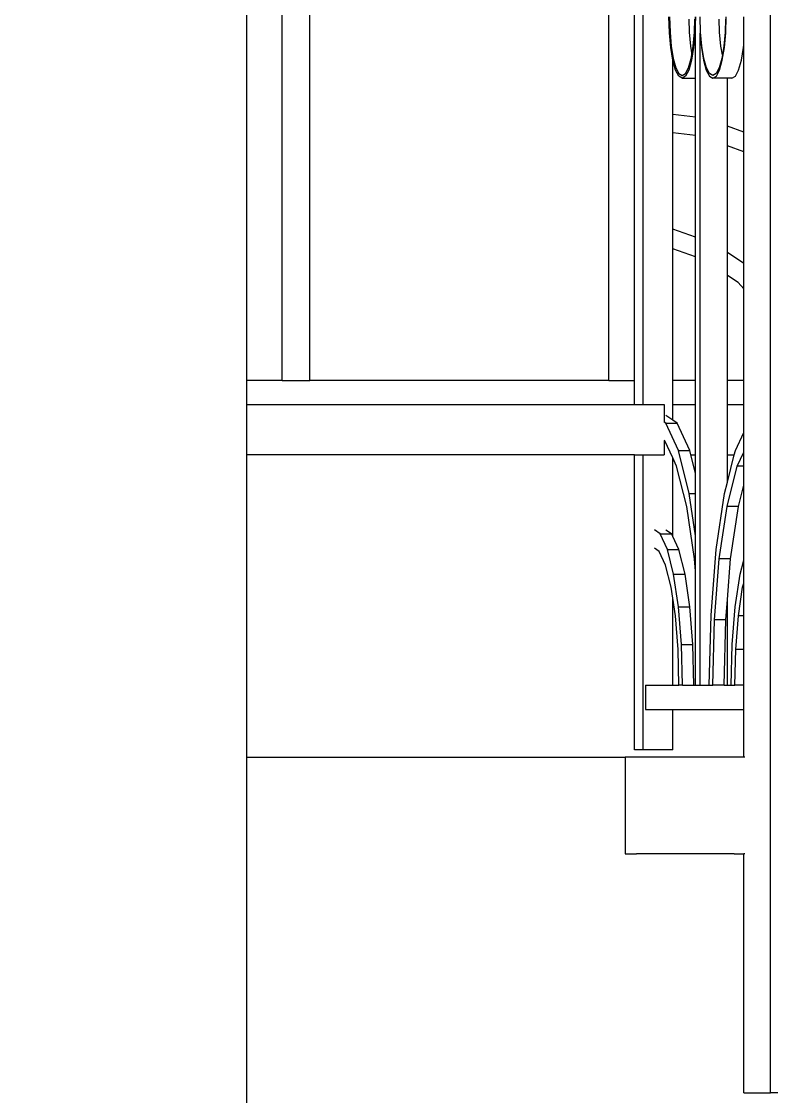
# Model space of a CAD drawing. Header units: millimetres. Extents: x 173236 to 801264, y -94969 to 615039.
# Drawn here: x 498557.9 to 498831.5, y -2168.4 to -1775.9 of the extents above; entities that cross this region are included whole.
import ezdxf

# ---------------------------------------------------------------- set-up
doc = ezdxf.new("R2010")
doc.units = ezdxf.units.MM
doc.header["$MEASUREMENT"] = 0
doc.layers.add('VOX-A-COLUMN-SECT', color=210, linetype='Continuous')
doc.layers.add('VOX-A-WALL-PATT', color=233, linetype='Continuous')

# ---------------------------------------------------------------- blocks, each defined once
blk = doc.blocks.new('STAIRCASE')
at = {"layer": 'VOX-A-WALL-PATT'}
for p, q in [((498652.97, -1906.96), (498652.97, -1123.9)), ((498663.05, -1906.96), (498663.05, -1123.9)), ((498772.2, -1906.96), (498772.2, -1278.15)), ((498781.55, -1906.96), (498781.55, -1291.61)), ((498784.66, -1915.79), (498784.66, -1299.05)), ((498831.08, -2166.99), (498831.08, -1397.19)), ((498794.23, -1780.06), (498794.06, -1774.27)), ((498794.31, -1774.27), (498794.47, -1779.81)), ((498801.29, -1775.07), (498801.42, -1779.81)), ((498803.4, -1779.81), (498803.54, -1775.07)), ((498803.73, -1774.27), (498803.57, -1780.06)), ((498803.76, -1796.65), (498803.73, -1774.27)), ((498805.28, -1774.27), (498805.45, -1780.06)), ((498805.61, -1779.81), (498805.45, -1774.27)), ((498812.56, -1779.81), (498812.43, -1775.04)), ((498814.68, -1775.07), (498814.54, -1779.81)), ((498814.78, -1780.06), (498814.95, -1774.27)), ((498821.35, -1784.41), (498821.35, -1774.27)), ((498794.71, -1785.46), (498794.23, -1780.06)), ((498794.47, -1779.81), (498794.93, -1784.97)), ((498801.42, -1779.81), (498801.89, -1784.97)), ((498802.94, -1784.97), (498803.4, -1779.81)), ((498803.57, -1780.06), (498803.08, -1785.46)), ((498805.45, -1780.06), (498805.46, -1780.19)), ((498805.46, -2018.22), (498805.46, -1780.19)), ((498805.46, -1780.19), (498805.93, -1785.46)), ((498806.07, -1784.97), (498805.61, -1779.81)), ((498813.03, -1784.97), (498812.56, -1779.81)), ((498814.54, -1779.81), (498814.08, -1784.97)), ((498814.3, -1785.46), (498814.78, -1780.06)), ((498795.48, -1790.09), (498794.71, -1785.46)), ((498794.93, -1784.97), (498795.67, -1789.4)), ((498801.89, -1784.97), (498802.41, -1788.15)), ((498803.08, -1785.46), (498802.32, -1790.09)), ((498802.41, -1788.15), (498802.94, -1784.97)), ((498805.93, -1785.46), (498806.7, -1790.09)), ((498806.81, -1789.4), (498806.07, -1784.97)), ((498813.55, -1788.15), (498813.03, -1784.97)), ((498813.53, -1790.09), (498814.3, -1785.46)), ((498814.08, -1784.97), (498813.55, -1788.15)), ((498820.49, -1790.09), (498821.25, -1785.46)), ((498821.25, -1785.46), (498821.35, -1784.41)), ((498821.35, -1816.32), (498821.35, -1784.41)), ((498795.67, -1789.4), (498796.63, -1792.8)), ((498801.25, -1792.8), (498802.21, -1789.4)), ((498802.21, -1789.4), (498802.41, -1788.15)), ((498807.77, -1792.8), (498806.81, -1789.4)), ((498813.35, -1789.4), (498812.39, -1792.8)), ((498813.55, -1788.15), (498813.35, -1789.4)), ((498795.46, -1809.95), (498795.48, -1790.09)), ((498796.48, -1793.65), (498795.48, -1790.09)), ((498796.63, -1792.8), (498797.74, -1794.94)), ((498800.13, -1794.94), (498801.25, -1792.8)), ((498802.32, -1790.09), (498801.31, -1793.65)), ((498806.7, -1790.09), (498807.7, -1793.65)), ((498808.88, -1794.94), (498807.77, -1792.8)), ((498812.39, -1792.8), (498811.27, -1794.94)), ((498812.53, -1793.65), (498813.53, -1790.09)), ((498819.48, -1793.65), (498820.49, -1790.09)), ((498797.65, -1795.88), (498796.48, -1793.65)), ((498798.9, -1796.65), (498797.65, -1795.88)), ((498797.74, -1794.94), (498798.94, -1795.67)), ((498800.15, -1795.88), (498798.9, -1796.65)), ((498798.9, -1796.65), (498803.76, -1796.65)), ((498798.94, -1795.67), (498800.13, -1794.94)), ((498801.31, -1793.65), (498800.15, -1795.88)), ((498803.76, -1810.91), (498803.76, -1796.65)), ((498807.7, -1793.65), (498808.86, -1795.88)), ((498808.86, -1795.88), (498810.12, -1796.65)), ((498810.08, -1795.67), (498808.88, -1794.94)), ((498811.27, -1794.94), (498810.08, -1795.67)), ((498810.12, -1796.65), (498811.37, -1795.88)), ((498815.39, -1796.65), (498810.12, -1796.65)), ((498811.37, -1795.88), (498812.53, -1793.65)), ((498817.07, -1796.65), (498815.39, -1796.65)), ((498815.39, -1814.15), (498815.39, -1796.65)), ((498817.07, -1796.65), (498818.32, -1795.88)), ((498818.32, -1795.88), (498819.48, -1793.65)), ((498803.76, -1810.91), (498795.46, -1809.95)), ((498795.46, -1816.63), (498795.46, -1809.95)), ((498803.76, -1817.59), (498803.76, -1810.91)), ((498803.76, -1817.59), (498795.46, -1816.63)), ((498795.46, -1851.71), (498795.46, -1816.63)), ((498821.35, -1816.32), (498815.39, -1814.15)), ((498815.39, -1821.32), (498815.39, -1814.15)), ((498821.35, -1823.48), (498821.35, -1816.32)), ((498803.76, -1854.72), (498803.76, -1817.59)), ((498821.35, -1823.48), (498815.39, -1821.32)), ((498815.39, -1860.26), (498815.39, -1821.32)), ((498821.35, -1864.27), (498821.35, -1823.48)), ((498803.76, -1854.72), (498795.46, -1851.71)), ((498795.46, -1858.88), (498795.46, -1851.71)), ((498803.76, -1861.89), (498803.76, -1854.72)), ((498803.76, -1861.89), (498795.46, -1858.88)), ((498795.46, -1906.96), (498795.46, -1858.88)), ((498803.76, -1906.96), (498803.76, -1861.89)), ((498821.35, -1864.27), (498815.39, -1860.26)), ((498815.39, -1868.61), (498815.39, -1860.26)), ((498821.35, -1873.59), (498821.35, -1864.27)), ((498819.27, -1871.21), (498815.39, -1868.61)), ((498815.39, -1906.96), (498815.39, -1868.61)), ((498821.35, -1873.59), (498819.27, -1871.21)), ((498821.35, -1906.96), (498821.35, -1873.59)), ((498652.97, -1906.96), (498639.94, -1906.96)), ((498652.97, -1906.96), (498663.05, -1906.96)), ((498772.2, -1906.96), (498663.05, -1906.96)), ((498772.2, -1906.96), (498781.55, -1906.96)), ((498781.55, -1915.79), (498781.55, -1906.96)), ((498803.76, -1906.96), (498795.46, -1906.96)), ((498795.46, -1915.79), (498795.46, -1906.96)), ((498803.76, -1915.79), (498803.76, -1906.96)), ((498821.35, -1906.96), (498815.39, -1906.96)), ((498815.39, -1915.79), (498815.39, -1906.96)), ((498821.35, -1915.79), (498821.35, -1906.96)), ((498639.94, -1915.79), (498781.55, -1915.79)), ((498781.55, -1915.79), (498784.66, -1915.79)), ((498784.66, -1915.79), (498792.35, -1915.79)), ((498792.35, -1915.79), (498792.35, -1919.83)), ((498795.46, -1915.79), (498803.76, -1915.79)), ((498795.46, -1921.53), (498795.46, -1915.79)), ((498803.76, -1934.18), (498803.76, -1915.79)), ((498815.39, -1915.79), (498821.35, -1915.79)), ((498815.39, -1934.18), (498815.39, -1915.79)), ((498821.35, -1925.98), (498821.35, -1915.79)), ((498792.35, -1922.19), (498792.28, -1922.19)), ((498792.35, -1919.83), (498792.35, -1922.19)), ((498792.92, -1922.62), (498792.35, -1922.19)), ((498797.53, -1932.51), (498792.92, -1922.62)), ((498792.92, -1922.62), (498797.06, -1922.62)), ((498795.46, -1921.53), (498792.97, -1919.83)), ((498797.06, -1922.62), (498795.46, -1921.53)), ((498801.66, -1932.51), (498797.06, -1922.62)), ((498818.31, -1932.51), (498821.35, -1925.98)), ((498821.35, -1933.15), (498821.35, -1925.98)), ((498792.35, -1928.91), (498792.28, -1928.86)), ((498792.35, -1928.91), (498792.35, -1934.18)), ((498792.59, -1929.07), (498792.35, -1928.91)), ((498795.46, -1935.24), (498792.59, -1929.07)), ((498781.55, -1934.18), (498639.94, -1934.18)), ((498781.55, -2041.77), (498781.55, -1934.18)), ((498781.55, -1934.18), (498784.66, -1934.18)), ((498784.66, -2041.77), (498784.66, -1934.18)), ((498784.66, -1934.18), (498792.35, -1934.18)), ((498801.48, -1948.24), (498797.53, -1932.51)), ((498797.53, -1932.51), (498801.66, -1932.51)), ((498802.08, -1934.18), (498801.66, -1932.51)), ((498802.08, -1934.18), (498803.76, -1934.18)), ((498803.76, -1940.84), (498802.08, -1934.18)), ((498803.76, -1940.84), (498803.76, -1934.18)), ((498815.39, -1934.18), (498817.89, -1934.18)), ((498815.39, -1944.13), (498815.39, -1934.18)), ((498815.39, -1944.13), (498817.89, -1934.18)), ((498817.89, -1934.18), (498818.31, -1932.51)), ((498818.95, -1938.3), (498821.35, -1933.15)), ((498821.35, -1938.3), (498821.35, -1933.15)), ((498795.46, -1963.97), (498795.46, -1935.24)), ((498796.88, -1938.3), (498795.46, -1935.24)), ((498800.57, -1952.96), (498796.88, -1938.3)), ((498815.27, -1952.96), (498818.95, -1938.3)), ((498821.35, -1938.3), (498818.95, -1938.3)), ((498821.35, -1945.23), (498821.35, -1938.3)), ((498803.76, -1948.24), (498803.76, -1940.84)), ((498814.36, -1948.24), (498815.39, -1944.13)), ((498819.41, -1952.96), (498821.35, -1945.23)), ((498821.35, -1972.58), (498821.35, -1945.23)), ((498803.76, -1963.64), (498801.48, -1948.24)), ((498801.48, -1948.24), (498803.76, -1948.24)), ((498803.76, -1963.64), (498803.76, -1948.24)), ((498811.32, -1968.74), (498814.36, -1948.24)), ((498803.4, -1972.08), (498800.57, -1952.96)), ((498812.44, -1972.08), (498815.27, -1952.96)), ((498819.41, -1952.96), (498815.27, -1952.96)), ((498816.58, -1972.08), (498819.41, -1952.96)), ((498790.84, -1962.94), (498788.82, -1961.56)), ((498794.98, -1962.94), (498792.97, -1961.57)), ((498793.5, -1968.66), (498790.84, -1962.94)), ((498790.84, -1962.94), (498794.98, -1962.94)), ((498795.46, -1963.97), (498794.98, -1962.94)), ((498797.64, -1968.66), (498795.46, -1963.97)), ((498803.76, -1976.6), (498803.76, -1963.64)), ((498790.51, -1969.39), (498788.82, -1968.23)), ((498792.86, -1974.44), (498790.51, -1969.39)), ((498795.79, -1977.75), (498793.5, -1968.66)), ((498793.5, -1968.66), (498797.64, -1968.66)), ((498799.93, -1977.75), (498797.64, -1968.66)), ((498809.42, -1992.61), (498811.32, -1968.74)), ((498803.76, -1976.6), (498803.4, -1972.08)), ((498810.66, -1994.34), (498812.44, -1972.08)), ((498816.58, -1972.08), (498812.44, -1972.08)), ((498815.39, -1986.96), (498816.58, -1972.08)), ((498820.05, -1977.75), (498821.35, -1972.58)), ((498821.35, -1980.92), (498821.35, -1972.58)), ((498794.88, -1982.47), (498792.86, -1974.44)), ((498797.54, -1989.61), (498795.79, -1977.75)), ((498795.79, -1977.75), (498799.93, -1977.75)), ((498801.68, -1989.61), (498799.93, -1977.75)), ((498803.76, -2018.22), (498803.76, -1976.6)), ((498818.29, -1989.61), (498820.05, -1977.75)), ((498820.96, -1982.47), (498821.35, -1980.92)), ((498821.35, -1982.47), (498821.35, -1980.92)), ((498795.46, -1986.41), (498794.88, -1982.47)), ((498819.41, -1992.95), (498820.96, -1982.47)), ((498821.35, -1982.47), (498820.96, -1982.47)), ((498821.35, -1992.95), (498821.35, -1982.47)), ((498795.46, -2018.22), (498795.46, -1986.41)), ((498796.43, -1992.95), (498795.46, -1986.41)), ((498798.64, -2003.41), (498797.54, -1989.61)), ((498797.54, -1989.61), (498801.68, -1989.61)), ((498802.78, -2003.41), (498801.68, -1989.61)), ((498814.8, -1994.34), (498815.39, -1986.96)), ((498815.39, -2018.22), (498815.39, -1986.96)), ((498817.19, -2003.41), (498818.29, -1989.61)), ((498797.4, -2005.14), (498796.43, -1992.95)), ((498808.77, -2018.22), (498809.42, -1992.61)), ((498818.43, -2005.14), (498819.41, -1992.95)), ((498821.35, -1992.95), (498819.41, -1992.95)), ((498821.35, -2005.14), (498821.35, -1992.95)), ((498810.06, -2018.22), (498810.66, -1994.34)), ((498814.8, -1994.34), (498810.66, -1994.34)), ((498814.19, -2018.22), (498814.8, -1994.34)), ((498797.73, -2018.22), (498797.4, -2005.14)), ((498799.02, -2018.22), (498798.64, -2003.41)), ((498798.64, -2003.41), (498802.78, -2003.41)), ((498803.16, -2018.22), (498802.78, -2003.41)), ((498816.81, -2018.22), (498817.19, -2003.41)), ((498818.1, -2018.22), (498818.43, -2005.14)), ((498821.35, -2005.14), (498818.43, -2005.14)), ((498821.35, -2018.22), (498821.35, -2005.14)), ((498785.51, -2018.22), (498785.51, -2027.05)), ((498785.51, -2018.22), (498795.46, -2018.22)), ((498795.46, -2018.22), (498797.73, -2018.22)), ((498799.02, -2018.22), (498797.73, -2018.22)), ((498799.02, -2018.22), (498803.16, -2018.22)), ((498803.16, -2018.22), (498803.76, -2018.22)), ((498803.76, -2018.22), (498805.46, -2018.22)), ((498805.46, -2018.22), (498808.77, -2018.22)), ((498808.77, -2018.22), (498810.06, -2018.22)), ((498814.19, -2018.22), (498810.06, -2018.22)), ((498814.19, -2018.22), (498815.39, -2018.22)), ((498815.39, -2018.22), (498816.81, -2018.22)), ((498816.81, -2018.22), (498818.1, -2018.22)), ((498821.35, -2018.22), (498818.1, -2018.22)), ((498821.35, -2027.05), (498821.35, -2018.22)), ((498785.51, -2027.05), (498795.46, -2027.05)), ((498795.46, -2041.77), (498795.46, -2027.05)), ((498795.46, -2027.05), (498821.35, -2027.05)), ((498821.35, -2044.53), (498821.35, -2027.05)), ((498639.94, -2044.53), (498778.06, -2044.53)), ((498782.26, -2044.53), (498778.06, -2044.53)), ((498778.06, -2044.53), (498778.06, -2079.74)), ((498784.66, -2041.77), (498781.55, -2041.77)), ((498785.12, -2044.53), (498782.26, -2044.53)), ((498795.46, -2041.77), (498784.66, -2041.77)), ((498805.43, -2044.53), (498785.12, -2044.53)), ((498816.84, -2044.53), (498805.43, -2044.53)), ((498817.92, -2044.53), (498816.84, -2044.53)), ((498821.35, -2044.53), (498817.92, -2044.53)), ((498821.79, -2044.53), (498821.35, -2044.53)), ((498778.06, -2079.74), (498782.26, -2079.74)), ((498785.12, -2079.74), (498782.26, -2079.74)), ((498805.43, -2079.74), (498785.12, -2079.74)), ((498816.84, -2079.74), (498805.43, -2079.74)), ((498817.92, -2079.74), (498816.84, -2079.74)), ((498817.92, -2079.74), (498821.35, -2079.74)), ((498821.35, -2166.99), (498821.35, -2079.74)), ((498821.79, -2079.74), (498821.35, -2079.74)), ((498821.35, -2166.99), (498831.08, -2166.99)), ((498840.75, -2166.99), (498831.08, -2166.99))]:
    blk.add_line(p, q, dxfattribs=at)

msp = doc.modelspace()

# ---------------------------------------------------------------- linework, layer by layer
at = {"layer": 'VOX-A-COLUMN-SECT'}
msp.add_lwpolyline([(498409.94, -1873.82), (496790.52, -1873.82), (496790.52, -2373.82), (496390.52, -2373.82), (496390.52, -1873.82), (489254.8, -1873.82), (489254.8, -2373.82), (488854.8, -2373.82), (488854.8, -1723.82), (498639.94, -1723.82), (498639.94, -2373.82), (498409.94, -2373.82), (498409.94, -1873.82)], dxfattribs=at)

# ---------------------------------------------------------------- block references
msp.add_blockref('STAIRCASE', (0, 0))

doc.saveas('drawing.dxf')
